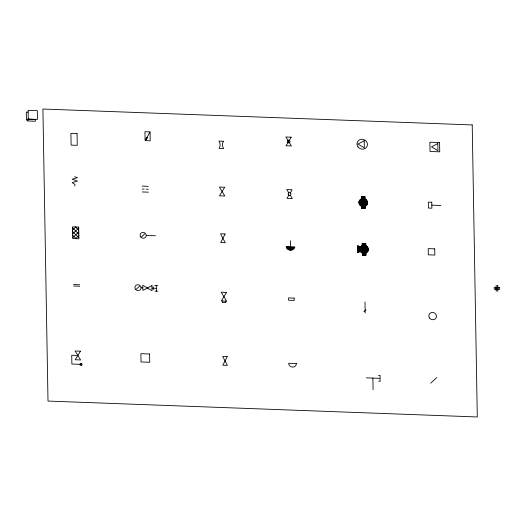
<?xml version="1.0" encoding="UTF-8"?>
<svg xmlns="http://www.w3.org/2000/svg" width="526" height="526" viewBox="0 0 526 526"><rect width="100%" height="100%" fill="white"/><g stroke="black" fill="none" stroke-linecap="round" stroke-linejoin="round"><path stroke-width="0.79" d="M145.472 140.383L146.498 137.273L147.517 137.812L145.472 140.383L149.686 132.499M288.859 195.179L286.94 198.328L292.311 198.526L290.28 195.231M290.24 192.917L292.154 189.768L286.788 189.564L288.82 192.864M72.608 230.151L75.869 226.989M72.667 233.8L78.696 228.192M72.733 237.574L78.762 231.959M75.56 238.653L78.828 235.615M141.678 236.726L144.689 233.919M136.451 289.063L139.469 286.256M286.302 247.24L286.729 246.839M286.525 247.707L287.426 246.865M286.788 248.127L288.116 246.891M287.097 248.515L288.813 246.918M287.439 248.87L289.504 246.944M287.821 249.186L290.201 246.97M288.241 249.462L290.898 246.996M288.702 249.705L291.588 247.023M289.208 249.903L292.285 247.042M289.773 250.054L292.975 247.069M290.405 250.139L293.672 247.095M291.141 250.126L294.363 247.121M292.055 249.942L294.678 247.503M361.362 196.98L361.77 196.599M361.369 197.644L362.46 196.625M361.382 198.302L363.157 196.652M359.127 201.07L363.854 196.678M358.929 201.931L364.544 196.704M358.91 202.622L364.932 197.013M358.988 203.22L364.945 197.671M359.14 203.746L364.959 198.335M359.343 204.226L365.031 198.94M359.6 204.667L365.485 199.19M359.889 205.061L365.892 199.479M360.225 205.423L366.267 199.801M360.599 205.751L366.602 200.163M361.007 206.041L366.892 200.564M361.461 206.291L367.148 200.998M361.533 206.896L367.352 201.478M361.546 207.553L367.503 202.01M361.553 208.217L367.582 202.609M361.947 208.526L367.562 203.292M362.638 208.552L367.358 204.154M363.334 208.572L365.11 206.922M364.025 208.598L365.116 207.586M364.722 208.625L365.129 208.243M357.627 246.595L358.337 245.938M357.641 247.259L358.771 246.201M357.647 247.917L359.212 246.464M362.171 243.709L362.585 243.328M357.66 248.581L359.646 246.727M362.184 244.366L363.275 243.354M357.673 249.239L360.086 246.996M362.197 245.031L363.972 243.38M357.687 249.903L364.663 243.406M357.693 250.56L365.36 243.426M357.706 251.224L365.748 243.735M357.719 251.882L365.761 244.399M357.733 252.546L365.774 245.057M359.034 252.007L365.846 245.662L365.741 243.446L362.164 243.308L362.204 245.504A4.399 4.083 24.5 0 0 360.277 247.108L357.608 245.504L357.733 252.704L360.349 251.296A4.399 4.083 24.5 0 0 362.335 253.045L362.375 255.235L365.951 255.366L365.912 253.177A4.399 4.083 24.5 0 0 365.78 245.635M360.409 251.395L366.3 245.912M360.704 251.79L366.707 246.201M361.04 252.151L367.082 246.53M361.408 252.473L367.411 246.891M361.822 252.763L367.707 247.286M362.276 253.013L367.957 247.726M362.348 253.617L368.167 248.206M362.355 254.282L368.318 248.732M362.368 254.939L368.397 249.331M362.762 255.248L368.378 250.021M363.453 255.274L368.174 250.882M364.15 255.301L365.925 253.65M364.84 255.327L365.932 254.308M365.537 255.353L365.945 254.972M363.867 311.714L366.004 309.729M430.741 383.145L436.777 377.53M28.141 112.143L26.3 112.077L26.438 120.02L28.279 120.086L28.128 110.315L37.326 110.651L37.477 119.415L28.279 119.073M142.119 186.105L148.253 186.335M142.171 189.025L144.209 189.104M146.254 189.176L148.299 189.255M142.217 191.951L148.352 192.174M431.813 205.153L440.887 205.488M146.248 235.438L155.44 235.773M496.13 289.247L497.859 289.313M154.775 285.486L157.839 285.598M73.555 284.546L79.682 284.77M141.027 287.775L142.816 287.84M152.014 288.182L156.36 288.34M73.581 286.006L79.709 286.229M154.874 291.082L157.938 291.2M77.855 355.477L71.72 355.254L71.871 364.012L80.307 364.327M378.516 375.373L380.048 375.426L380.147 381.271L378.615 381.212M366.3 377.839L379.456 378.325M74.738 176.749L77.427 177.703L72.108 179.202L77.486 181.095L72.167 182.601L74.87 184.396L74.902 186.099M72.693 235.385L76.198 238.679M75.356 226.969L78.736 230.256M72.568 227.962L78.801 234.031M72.627 231.611L78.867 237.68M497.944 287.564L497.971 289.287M495.992 287.492L496.018 289.215M372.881 378.082L373.079 389.759M364.978 301.904L365.169 312.977M288.61 140.14L288.656 142.816M290.365 240.77L290.47 246.977M225.785 301.128L225.812 302.588L222.36 302.463L222.334 301.003M156.307 285.546L156.406 291.141M153.27 286.828L153.316 289.629M81.004 363.381A1.032 0.96 24.5 0 0 80.222 364.847A1.032 0.96 24.5 0 0 81.99 364.834A1.032 0.96 24.5 0 0 81.004 363.381L81.089 365.327M225.128 233.978L220.677 242.571L225.279 242.742L220.525 233.807L225.128 233.978M227.265 356.635L222.814 365.228L227.416 365.392L222.662 356.464L227.265 356.635M80.458 351.197L75.244 359.758L80.609 359.955L75.093 351L80.458 351.197M224.694 187.269L219.48 195.83L224.845 196.027L219.329 187.065L224.694 187.269M291.24 137.201L286.026 145.761L291.391 145.958L285.874 136.997L291.24 137.201M226.528 292.403L221.315 300.964L226.68 301.161L221.163 292.2L226.528 292.403M151.968 285.625L142.862 290.398L142.77 285.283L152.06 290.733L151.968 285.625M364.209 140.751L357.851 144.045L364.334 147.813L364.209 140.751M437.803 143.598L431.452 146.892L437.928 150.66L437.803 143.598M472.21 124.932L42.915 109.033L48.004 401.068L477.299 416.967L472.21 124.932M35.393 119.474L27.345 119.178L27.372 120.927L35.426 121.23L35.393 119.474M439.578 142.572L429.867 142.211L430.025 151.462L439.736 151.817L439.578 142.572M150.055 131.908L144.946 131.717L145.104 140.6L150.212 140.79L150.055 131.908M77.052 133.643L70.918 133.413L71.122 145.097L77.256 145.327L77.052 133.643M223.497 141.257L218.921 141.086A7.114 6.608 24.5 0 1 219.053 148.385L223.629 148.556A7.114 6.608 24.5 0 1 223.497 141.257M364.932 196.717L361.355 196.586L361.388 198.775A4.399 4.083 24.5 0 0 361.52 206.317L361.559 208.506L365.136 208.644L365.097 206.448A4.399 4.083 24.5 0 0 364.965 198.907L364.932 196.717M431.767 202.234L428.315 202.102L428.42 208.066L431.866 208.197L431.767 202.234M78.683 227.094L72.549 226.87L72.752 238.548L78.887 238.778L78.683 227.094M434.726 248.857L428.21 248.614L428.315 254.821L434.831 255.064L434.726 248.857M294.797 247.141L286.151 246.819A4.524 4.208 24.5 0 0 294.797 247.141M497.8 285.809L496.071 285.743L496.163 290.97L497.892 291.036L497.8 285.809M499.667 287.63L494.262 287.433L494.295 289.149L499.7 289.353L499.667 287.63M294.172 298.13L288.55 297.92L288.59 300.234L294.212 300.438L294.172 298.13M149.588 353.998L140.896 353.676L141.04 361.954L149.732 362.276L149.588 353.998M296.335 363.571L288.669 363.288A3.879 3.603 24.5 0 0 292.568 367.082A3.879 3.603 24.5 0 0 296.335 363.571M429.551 318.085A3.879 3.603 24.5 0 0 436.153 317.73A3.879 3.603 24.5 0 0 432.214 312.437A3.879 3.603 24.5 0 0 429.551 318.085M358.009 146.945A5.299 4.925 24.5 0 0 367.03 146.452A5.299 4.925 24.5 0 0 361.645 139.219A5.299 4.925 24.5 0 0 358.009 146.945M288.419 194.778A1.42 1.322 24.5 0 0 290.839 194.653A1.42 1.322 24.5 0 0 289.392 192.707A1.42 1.322 24.5 0 0 288.419 194.778M287.466 142.158A1.42 1.322 24.5 0 0 289.892 142.138A1.42 1.322 24.5 0 0 288.544 140.14A1.42 1.322 24.5 0 0 287.466 142.158M135.491 289.261A3.103 2.886 24.5 0 0 140.771 288.978A3.103 2.886 24.5 0 0 137.615 284.744A3.103 2.886 24.5 0 0 135.491 289.261M140.718 236.924A3.103 2.88 24.5 0 0 145.991 236.634A3.103 2.88 24.5 0 0 142.842 232.407A3.103 2.88 24.5 0 0 140.718 236.924"/></g></svg>
